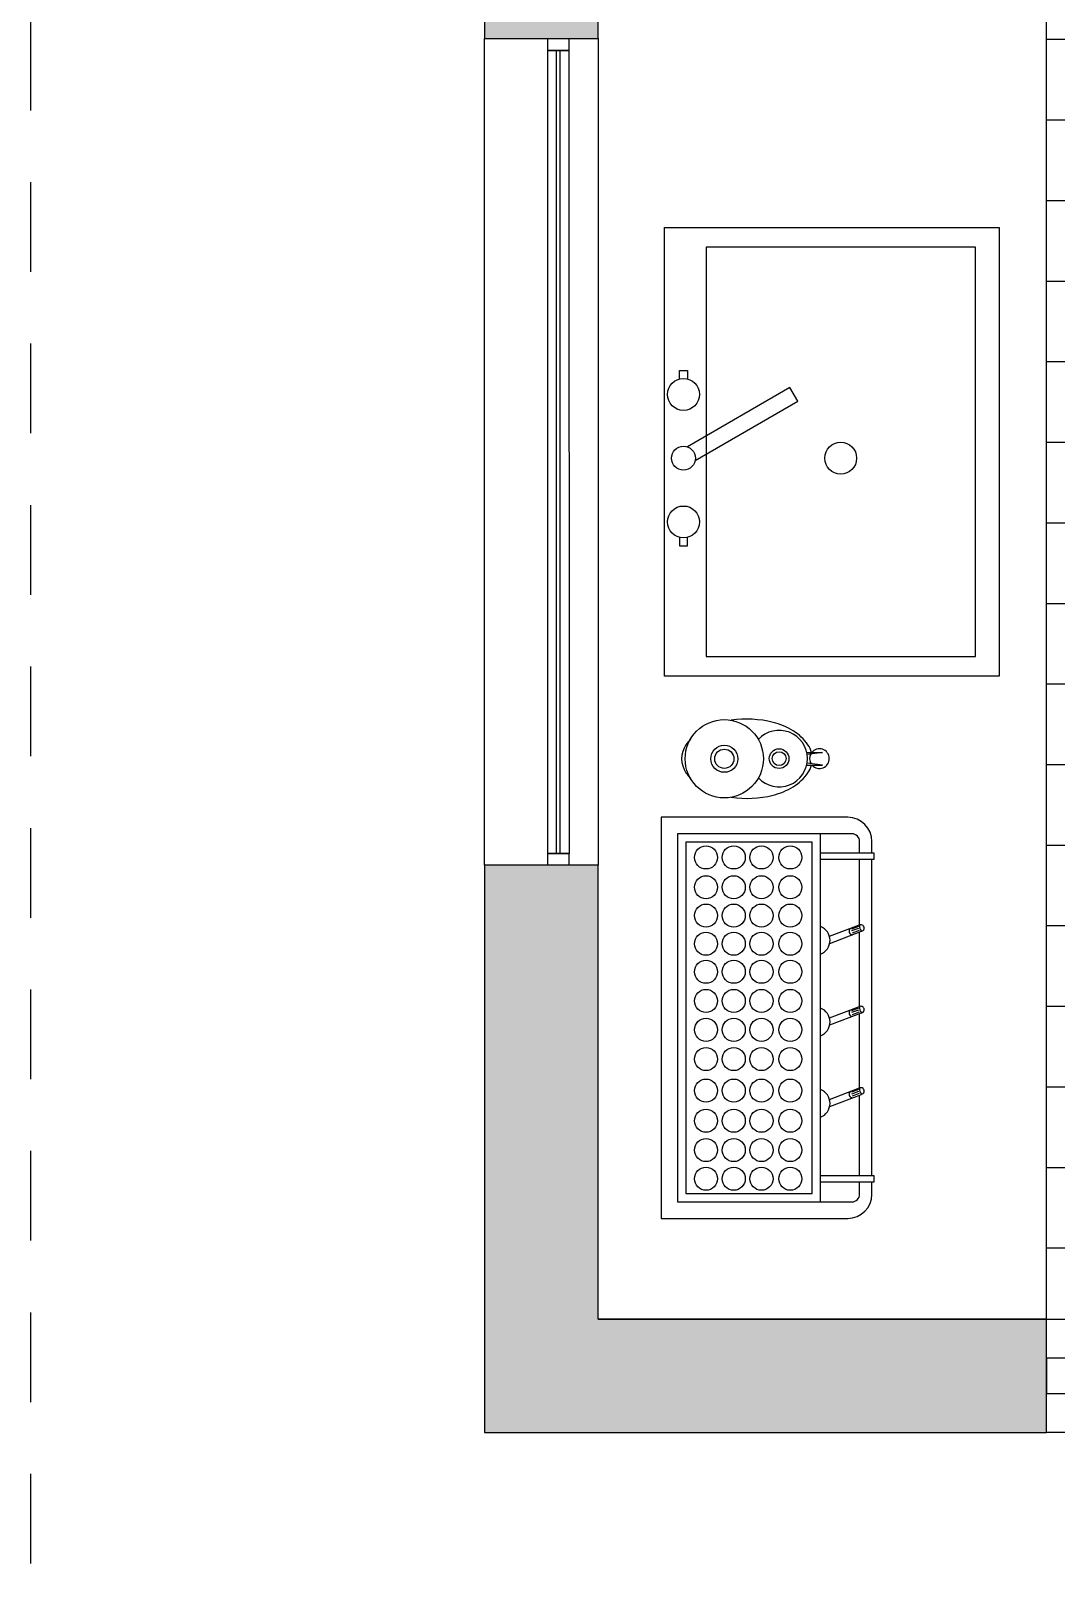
# Model space of a CAD drawing. Header units: metres. Extents: x 113 to 8702, y -1158 to 1243.
# Drawn here: x 5909.429 to 5910.858, y -734.959 to -732.817 of the extents above; entities that cross this region are included whole.
import ezdxf

# ---------------------------------------------------------------- set-up
doc = ezdxf.new("R2010")
doc.units = ezdxf.units.M
doc.header["$MEASUREMENT"] = 0
doc.linetypes.add('HIDDEN', pattern=[0.375, 0.25, -0.125])
for name, color, linetype in [('250', 250, 'Continuous'), ('PINK', 6, 'Continuous'), ('red', 10, 'Continuous'), ('YELLOW', 2, 'Continuous')]:
    doc.layers.add(name, color=color, linetype=linetype)

msp = doc.modelspace()

# ---------------------------------------------------------------- hatches: boundary and pattern name
at = {"layer": 'YELLOW'}
h = msp.add_hatch(color=97, dxfattribs=at)
h.dxf.hatch_style = 1
h.paths.add_polyline_path([(5910.2198, -730.832), (5910.0617, -730.832), (5910.0617, -732.828), (5910.2198, -732.828), (5910.2198, -732.1842), (5912.3546, -732.1842), (5912.3546, -732.0261), (5910.2198, -732.0261)])
h = msp.add_hatch(dxfattribs=at)
h.set_pattern_fill('ANSI31', color=15, scale=0.8983, angle=315)
h.set_pattern_definition([(0, (0.55346, 22.75361), (3e-17, 0.1122875), [])])
edge = h.paths.add_edge_path()
edge.add_line((5914.1615, -732.8281), (5914.1615, -732.7752))
edge.add_line((5914.1615, -732.7752), (5913.6081, -732.7752))
edge.add_line((5913.6081, -732.7752), (5913.6081, -732.6586))
edge.add_line((5913.6081, -732.6586), (5912.9961, -732.6586))
edge.add_line((5912.9961, -732.6586), (5912.9961, -732.7477))
edge.add_line((5912.9961, -732.7477), (5913.0178, -732.7477))
edge.add_line((5913.0178, -732.7477), (5912.9961, -732.7923))
edge.add_line((5912.9961, -732.7923), (5912.9743, -732.7477))
edge.add_line((5912.9743, -732.7477), (5912.9961, -732.7477))
edge.add_line((5912.9961, -732.7477), (5912.9961, -732.6586))
edge.add_line((5912.9961, -732.6586), (5912.3546, -732.6586))
edge.add_line((5912.3546, -732.6586), (5912.3546, -732.764))
edge.add_line((5912.3546, -732.764), (5911.7958, -732.764))
edge.add_line((5911.7958, -732.764), (5911.7958, -732.7851))
edge.add_line((5911.7958, -732.7851), (5911.8801, -732.7851))
edge.add_line((5911.8801, -732.7851), (5911.8801, -732.8062))
edge.add_line((5911.8801, -732.8062), (5911.3322, -732.8062))
edge.add_line((5911.3322, -732.8062), (5911.3322, -732.7851))
edge.add_line((5911.3322, -732.7851), (5911.4165, -732.7851))
edge.add_line((5911.4165, -732.7851), (5911.4165, -732.764))
edge.add_line((5911.4165, -732.764), (5910.8578, -732.764))
edge.add_arc((5910.8578, -732.7772), 0.0132, 90, 180.0005)
edge.add_line((5910.8446, -732.7772), (5910.8446, -734.6123))
edge.add_line((5910.8446, -734.6123), (5911.7985, -734.6123))
edge.add_line((5911.7985, -734.6123), (5914.1615, -734.6123))
edge.add_line((5914.1615, -734.6123), (5914.1615, -733.9795))
edge.add_line((5914.1615, -733.9795), (5914.1484, -733.9793))
edge.add_line((5914.1484, -733.9793), (5913.0625, -733.9626))
edge.add_line((5913.0625, -733.9626), (5913.0625, -733.9626))
edge.add_line((5913.0625, -733.9626), (5913.028, -733.9621))
edge.add_arc((5914.1787, -733.9788), 1.1508, 90.8568, 179.1691, ccw=False)
h.paths.add_polyline_path([(5912.3753, -733.8904), (5912.3753, -734.5388), (5911.7276, -734.5388), (5911.7276, -733.8904), (5912.2881, -733.8904), (5912.2881, -733.8709), (5912.3555, -733.8709), (5912.3555, -733.8904)], flags=16)
h.paths.add_polyline_path([(5912.3585, -733.9073), (5912.3585, -734.5219), (5911.8229, -734.5219), (5911.8229, -733.9073)], flags=0)
h.paths.add_polyline_path([(5913.6382, -734.0635), (5913.6382, -734.5332), (5912.458, -734.5332), (5912.458, -734.0635)], flags=16)
h.paths.add_polyline_path([(5913.6122, -734.0895), (5913.6122, -734.5072), (5912.484, -734.5072), (5912.484, -734.0895)], flags=0)
edge = h.paths.add_edge_path(flags=16)
edge.add_arc((5913.9158, -734.3563), 0.1795, 0, 360)
h = msp.add_hatch(color=97, dxfattribs=at)
h.dxf.hatch_style = 1
h.paths.add_polyline_path([(5910.8446, -734.6668), (5910.8446, -734.6123), (5910.2198, -734.6123), (5910.2198, -733.9798), (5910.0617, -733.9798), (5910.0617, -734.7705), (5910.8446, -734.7705), (5910.8446, -734.7159), (5910.8446, -734.7159)])

# ---------------------------------------------------------------- linework, layer by layer
at = {"layer": '250'}
for p, q in [((5910.5106, -733.8228), (5910.5327, -733.8228)), ((5910.5106, -733.8403), (5910.5327, -733.8403)), ((5910.5327, -733.8228), (5910.5112, -733.8255)), ((5910.5327, -733.8403), (5910.5112, -733.8376))]:
    msp.add_line(p, q, dxfattribs=at)
at = {"layer": '250', "color": 250}
for p, q in [((5910.5422, -734.0789), (5910.5843, -734.063)), ((5910.5426, -734.0887), (5910.5871, -734.0719)), ((5910.5829, -734.0679), (5910.5728, -734.0715)), ((5910.5829, -734.0654), (5910.5729, -734.0691)), ((5910.5837, -734.0708), (5910.5737, -734.0745)), ((5910.5422, -734.1926), (5910.5843, -734.1767)), ((5910.5829, -734.1816), (5910.5728, -734.1852)), ((5910.5829, -734.1791), (5910.5729, -734.1828)), ((5910.5426, -734.2024), (5910.5871, -734.1856)), ((5910.5837, -734.1845), (5910.5737, -734.1882)), ((5910.5422, -734.3061), (5910.5843, -734.2902)), ((5910.5426, -734.3159), (5910.5871, -734.2991)), ((5910.5829, -734.295), (5910.5728, -734.2987)), ((5910.5829, -734.2925), (5910.5729, -734.2962)), ((5910.5837, -734.298), (5910.5737, -734.3017))]:
    msp.add_line(p, q, dxfattribs=at)
for centre, radius in [((5910.3957, -733.8315), 0.0545), ((5910.3702, -733.969), 0.0161), ((5910.4088, -733.969), 0.0161), ((5910.4475, -733.969), 0.0161), ((5910.4877, -733.969), 0.0161), ((5910.3702, -734.0106), 0.0161), ((5910.4088, -734.0106), 0.0161), ((5910.4475, -734.0106), 0.0161), ((5910.4877, -734.0106), 0.0161), ((5910.3702, -734.0501), 0.0161), ((5910.4088, -734.0501), 0.0161), ((5910.4475, -734.0501), 0.0161), ((5910.4877, -734.0501), 0.0161), ((5910.3702, -734.0892), 0.0161), ((5910.4088, -734.0892), 0.0161), ((5910.4475, -734.0892), 0.0161), ((5910.4877, -734.0892), 0.0161), ((5910.3702, -734.1283), 0.0161), ((5910.4088, -734.1283), 0.0161), ((5910.4475, -734.1283), 0.0161), ((5910.4877, -734.1283), 0.0161), ((5910.3702, -734.169), 0.0161), ((5910.4088, -734.169), 0.0161), ((5910.4475, -734.169), 0.0161), ((5910.4877, -734.169), 0.0161), ((5910.3702, -734.2092), 0.0161), ((5910.4088, -734.2092), 0.0161), ((5910.4475, -734.2092), 0.0161), ((5910.4877, -734.2092), 0.0161), ((5910.3702, -734.2499), 0.0161), ((5910.4088, -734.2499), 0.0161), ((5910.4475, -734.2499), 0.0161), ((5910.4877, -734.2499), 0.0161), ((5910.3702, -734.2939), 0.0161), ((5910.4088, -734.2939), 0.0161), ((5910.4475, -734.2939), 0.0161), ((5910.4877, -734.2939), 0.0161), ((5910.3702, -734.3359), 0.0161), ((5910.4088, -734.3359), 0.0161), ((5910.4475, -734.3359), 0.0161), ((5910.4877, -734.3359), 0.0161), ((5910.3702, -734.3767), 0.0161), ((5910.4088, -734.3767), 0.0161), ((5910.4475, -734.3767), 0.0161), ((5910.4877, -734.3767), 0.0161), ((5910.3702, -734.4167), 0.0161), ((5910.4088, -734.4167), 0.0161), ((5910.4475, -734.4167), 0.0161), ((5910.4877, -734.4167), 0.0161)]:
    msp.add_circle(centre, radius, dxfattribs=at)
at = {"layer": '250'}
for centre, radius in [((5910.3957, -733.8315), 0.0189), ((5910.3957, -733.8315), 0.0134), ((5910.4721, -733.8313), 0.0137), ((5910.4721, -733.8313), 0.00968)]:
    msp.add_circle(centre, radius, dxfattribs=at)
for centre, radius, start, end in [((5910.4272, -733.926), 0.1497, 75.9006, 98.3353), ((5910.4721, -733.8313), 0.0394, 223.0176, 137.3856), ((5910.4389, -733.8794), 0.1016, 58.7681, 75.9006), ((5910.4568, -733.85), 0.0672, 34.3366, 58.7681), ((5910.3707, -733.8315), 0.0345, 145.6634, 214.3365), ((5910.3977, -733.85), 0.0672, 136.7273, 145.6634), ((5910.4838, -733.8315), 0.0345, 14.5706, 34.3366), ((5910.5283, -733.8313), 0.0137, 221.4143, 141.9349), ((5910.4838, -733.8315), 0.0345, 325.6634, 345.2987), ((5910.5283, -733.8313), 0.0137, 152.1145, 211.0654), ((5910.3977, -733.8131), 0.0672, 214.3366, 223.2727), ((5910.4568, -733.8131), 0.0672, 301.2319, 325.6634), ((5910.4389, -733.7837), 0.1016, 284.0994, 301.2319)]:
    msp.add_arc(centre, radius, start, end, dxfattribs=at)
at = {"layer": '250', "color": 250}
for centre, radius, start, end in [((5910.4272, -733.7371), 0.1497, 261.6647, 284.0994), ((5910.5223, -734.0845), 0.0207, 290.8374, 69.1626), ((5910.5744, -734.0717), 0.00492, 130.7391, 273.5067), ((5910.5935, -734.065), 0.00944, 168.2303, 227.4669), ((5910.586, -734.0674), 0.00468, 283.9871, 111.7102), ((5910.5223, -734.1982), 0.0207, 290.8374, 69.1626), ((5910.5744, -734.1854), 0.00492, 130.7391, 273.5067), ((5910.5935, -734.1787), 0.00944, 168.2303, 227.4669), ((5910.586, -734.1811), 0.00468, 283.9871, 111.7102), ((5910.5935, -734.2921), 0.00944, 168.2303, 227.4669), ((5910.586, -734.2945), 0.00468, 283.9871, 111.7102), ((5910.5223, -734.3117), 0.0207, 290.8374, 69.1626), ((5910.5744, -734.2989), 0.00492, 130.7391, 273.5067)]:
    msp.add_arc(centre, radius, start, end, dxfattribs=at)
at = {"layer": 'PINK', "color": 1}
for p, q in [((5910.8446, -734.6123), (5910.8446, -732.7772)), ((5910.0617, -733.9798), (5910.0617, -732.828)), ((5910.2198, -732.828), (5910.2198, -733.9798)), ((5910.3332, -733.2904), (5910.3443, -733.2904)), ((5910.3332, -733.3028), (5910.3332, -733.2904)), ((5910.3443, -733.2904), (5910.3443, -733.3028)), ((5910.4872, -733.3141), (5910.3442, -733.3967)), ((5910.4983, -733.3334), (5910.4872, -733.3141)), ((5910.3553, -733.4159), (5910.4983, -733.3334)), ((5910.3332, -733.5225), (5910.3332, -733.5349)), ((5910.3332, -733.5349), (5910.3443, -733.5349)), ((5910.3443, -733.5349), (5910.3443, -733.5225)), ((5910.8446, -734.6123), (5911.7985, -734.6123)), ((5911.7985, -734.7705), (5910.8446, -734.7705))]:
    msp.add_line(p, q, dxfattribs=at)
at = {"layer": 'PINK', "color": 250}
for p, q in [((5910.0617, -732.828), (5910.2198, -732.828)), ((5910.1496, -732.828), (5910.1792, -732.828)), ((5910.2198, -733.9798), (5910.0617, -733.9798)), ((5910.1792, -733.9798), (5910.1496, -733.9798)), ((5910.8446, -734.7705), (5910.8446, -734.6123))]:
    msp.add_line(p, q, dxfattribs=at)
at = {"layer": 'PINK', "color": 3}
for p, q in [((5910.1496, -732.8444), (5910.1496, -732.828)), ((5910.1792, -732.828), (5910.1792, -732.8444)), ((5910.1496, -733.9634), (5910.1496, -732.8444)), ((5910.1496, -732.8444), (5910.1792, -732.8444)), ((5910.1792, -732.8444), (5910.1496, -732.8444)), ((5910.1618, -733.9634), (5910.1618, -732.8444)), ((5910.1671, -733.9634), (5910.167, -732.8444)), ((5910.1792, -732.8444), (5910.1793, -733.9634)), ((5910.1793, -733.9634), (5910.1496, -733.9634)), ((5910.1496, -733.9798), (5910.1496, -733.9634)), ((5910.1496, -733.9634), (5910.1792, -733.9634)), ((5910.1792, -733.9634), (5910.1792, -733.9798))]:
    msp.add_line(p, q, dxfattribs=at)
at = {"layer": 'PINK', "color": 6}
for p, q in [((5910.0617, -733.9798), (5910.0617, -734.7705)), ((5910.2198, -733.9798), (5910.0617, -733.9798)), ((5910.2198, -734.6123), (5910.2198, -733.9798)), ((5910.8446, -734.6123), (5910.2198, -734.6123)), ((5910.2199, -734.6123), (5910.8446, -734.6123)), ((5910.8446, -734.7705), (5910.8446, -734.6123)), ((5910.0617, -734.7705), (5910.8446, -734.7705))]:
    msp.add_line(p, q, dxfattribs=at)
at = {"layer": 'PINK', "color": 11, "linetype": 'HIDDEN', "ltscale": 0.5}
msp.add_lwpolyline([(5909.4292, -727.3276), (5929.3794, -727.3276), (5929.3794, -740.1622), (5922.7908, -740.1622), (5922.7908, -732.8167), (5916.1094, -732.8167), (5916.1094, -735.403), (5909.4292, -735.403)], close=True, dxfattribs=at)
at = {"layer": 'PINK', "color": 6}
msp.add_lwpolyline([(5910.0617, -730.832), (5910.2198, -730.832), (5910.0617, -730.832), (5910.0617, -732.828), (5910.2198, -732.828), (5910.2198, -732.1842), (5912.3546, -732.1842), (5912.3546, -732.0261), (5910.2198, -732.0261), (5910.2198, -730.832)], dxfattribs=at)
at = {"layer": 'PINK', "color": 1}
for points in [[(5910.7789, -733.0912), (5910.7789, -733.7166), (5910.3123, -733.7166), (5910.3123, -733.0912)], [(5910.3703, -733.1188), (5910.3703, -733.6889), (5910.7456, -733.6889), (5910.7456, -733.1188)]]:
    msp.add_lwpolyline(points, close=True, dxfattribs=at)
at = {"layer": 'PINK', "color": 3}
msp.add_lwpolyline([(5910.8719, -734.6668), (5910.8446, -734.6668), (5910.8446, -734.7159), (5910.8719, -734.7159)], close=True, dxfattribs=at)
at = {"layer": 'PINK', "color": 1}
for centre, radius in [((5910.3388, -733.3238), 0.0222), ((5910.5579, -733.4126), 0.0222), ((5910.3388, -733.4126), 0.0167), ((5910.3388, -733.5015), 0.0222)]:
    msp.add_circle(centre, radius, dxfattribs=at)
at = {"layer": 'red', "color": 250}
for p, q in [((5910.3076, -733.913), (5910.3076, -734.4721)), ((5910.5677, -733.913), (5910.3076, -733.913)), ((5910.5735, -733.9361), (5910.3306, -733.9361)), ((5910.3306, -733.9361), (5910.3306, -734.449)), ((5910.3421, -733.9476), (5910.3421, -734.4375)), ((5910.5181, -733.9476), (5910.3421, -733.9476)), ((5910.5181, -734.4375), (5910.5181, -733.9476)), ((5910.5297, -734.449), (5910.5297, -733.9361)), ((5910.5843, -733.9631), (5910.5843, -733.9469)), ((5910.6015, -733.9631), (5910.6015, -733.9469)), ((5910.6047, -733.9631), (5910.5297, -733.9631)), ((5910.6047, -733.9716), (5910.6047, -733.9631)), ((5910.5297, -733.9716), (5910.6047, -733.9716)), ((5910.5843, -734.063), (5910.5843, -733.9716)), ((5910.6015, -734.4128), (5910.6015, -733.9716)), ((5910.5843, -734.1767), (5910.5843, -734.073)), ((5910.5843, -734.2902), (5910.5843, -734.1867)), ((5910.5843, -734.4128), (5910.5843, -734.3002)), ((5910.6047, -734.4128), (5910.5297, -734.4128)), ((5910.6047, -734.4212), (5910.6047, -734.4128)), ((5910.3421, -734.4375), (5910.5181, -734.4375)), ((5910.5297, -734.4212), (5910.6047, -734.4212)), ((5910.5843, -734.4382), (5910.5843, -734.4212)), ((5910.6015, -734.4382), (5910.6015, -734.4212)), ((5910.3306, -734.449), (5910.5735, -734.449)), ((5910.3076, -734.4721), (5910.5677, -734.4721))]:
    msp.add_line(p, q, dxfattribs=at)
for centre, radius, start, end in [((5910.5677, -733.9469), 0.0338, 0, 90), ((5910.5735, -733.9469), 0.0108, 0, 90), ((5910.5677, -734.4382), 0.0338, 270, 0), ((5910.5735, -734.4382), 0.0108, 270, 0)]:
    msp.add_arc(centre, radius, start, end, dxfattribs=at)

doc.saveas('drawing.dxf')
